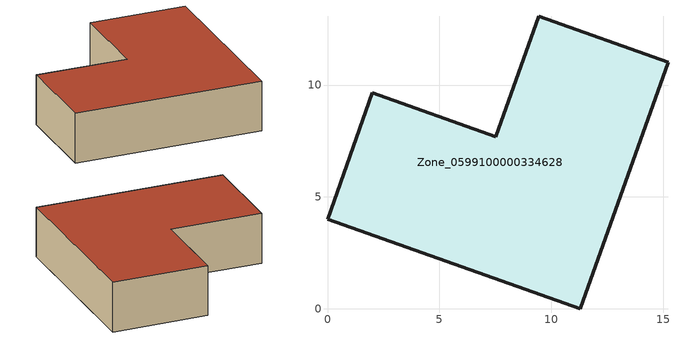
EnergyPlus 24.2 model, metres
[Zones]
Zone_0599100000334628
 floor ground (C_G): 11.3,0 0,4.01 2.01,9.66 7.53,7.7 9.44,13.08 15.22,11.03 z0.55
 wall outside (C_F): 9.44,13.08 7.53,7.7 2.01,9.66 0,4.01 11.3,0 15.22,11.03 9.44,13.08 z0.55:3.78
 roof outside (C_R): 11.3,0 15.22,11.03 9.44,13.08 7.53,7.7 2.01,9.66 0,4.01 z3.78
[BUILDING]
Pand.0599100000334628: North Axis=0; Terrain=City; Loads Convergence Tolerance Value=0.04; Temperature Convergence Tolerance Value=0.4; Solar Distribution=FullExterior; Maximum Number of Warmup Days=25; Minimum Number of Warmup Days=1
[Site:Location]
Rotterdam.The.Hague.AP_ZH_NLD Design_Conditions: Latitude=51.96; Longitude=4.45; Time Zone=1; Elevation=-4.5
[SITE:GROUNDTEMPERATURE:BUILDINGSURFACE]
18, 18, 18, 18, 18, 18, 18, 18, 18, 18, 18, 18
[MATERIAL] Thermal Absorptance=0.9; Solar Absorptance=0.7; Visible Absorptance=0.7
Name | Roughness | Thickness | Conductivity | Density | Specific Heat
G.TI.1975-1991 | MediumSmooth | 0.15 | 0.288461 | 540 | 1210
F.TI.1975-1991 | Rough | 0.3 | 0.230769 | 1920 | 840
R.TI.1975-1991 | MediumRough | 0.2 | 0.153846 | 1500 | 1000
[CONSTRUCTION]
C_G: G.TI.1975-1991
C_F: F.TI.1975-1991
C_R: R.TI.1975-1991
[ZONE]
Zone_0599100000334628: Type=1; Multiplier=1; Ceiling Height=Autocalculate; Volume=Autocalculate; Floor Area=autocalculate; Part of Total Floor Area=Yes
[ZONEINFILTRATION:DESIGNFLOWRATE]
Infil_Zone_0599100000334628: Zone or ZoneList or Space or SpaceList=Zone_0599100000334628; Schedule=AlwaysOn; Design Flow Rate Calculation Method=Flow/Area; Flow Rate per Floor Area=0.003; Constant Term Coefficient=1; Temperature Term Coefficient=0; Velocity Term Coefficient=0; Velocity Squared Term Coefficient=0
[HVACTEMPLATE:ZONE:IDEALLOADSAIRSYSTEM]
Zone_0599100000334628: Maximum Heating Supply Air Temperature=50; Minimum Cooling Supply Air Temperature=13; Maximum Heating Supply Air Humidity Ratio=0.0156; Minimum Cooling Supply Air Humidity Ratio=0.0077; Heating Limit=NoLimit; Cooling Limit=NoLimit; Dehumidification Control Type=ConstantSensibleHeatRatio; Cooling Sensible Heat Ratio=0.7; Dehumidification Setpoint=60; Humidification Control Type=None; Humidification Setpoint=30; Outdoor Air Method=None; Outdoor Air Flow Rate per Person=0.00944; Outdoor Air Flow Rate per Zone Floor Area=0; Outdoor Air Flow Rate per Zone=0; Demand Controlled Ventilation Type=None; Outdoor Air Economizer Type=NoEconomizer; Heat Recovery Type=None; Sensible Heat Recovery Effectiveness=0.7; Latent Heat Recovery Effectiveness=0.65
[ZONECONTROL:THERMOSTAT]
ThermostatControl_Zone_0599100000334628: Zone or ZoneList=Zone_0599100000334628; Control Type Schedule=DualSetpointControlType; Control 1=Thermostat_Zone_0599100000334628; Temperature Difference Between Cutout And Setpoint=0
[THERMOSTATSETPOINT:DUALSETPOINT]
Thermostat_Zone_0599100000334628: Heating Setpoint Temperature Schedule=HeatingSetpoint_Zone_0599100000334628; Cooling Setpoint Temperature Schedule=CoolingSetpoint_Zone_0599100000334628
[SCHEDULE:COMPACT]
HeatingSetpoint_Zone_0599100000334628: Through: 12/31, For: AllDays, Until: 24:00, 21
CoolingSetpoint_Zone_0599100000334628: Through: 12/31, For: AllDays, Until: 24:00, 24
DualSetpointControlType: Through: 12/31, For: AllDays, Until: 24:00, 4
AlwaysOn: Through: 12/31, For: AllDays, Until: 24:00, 1
